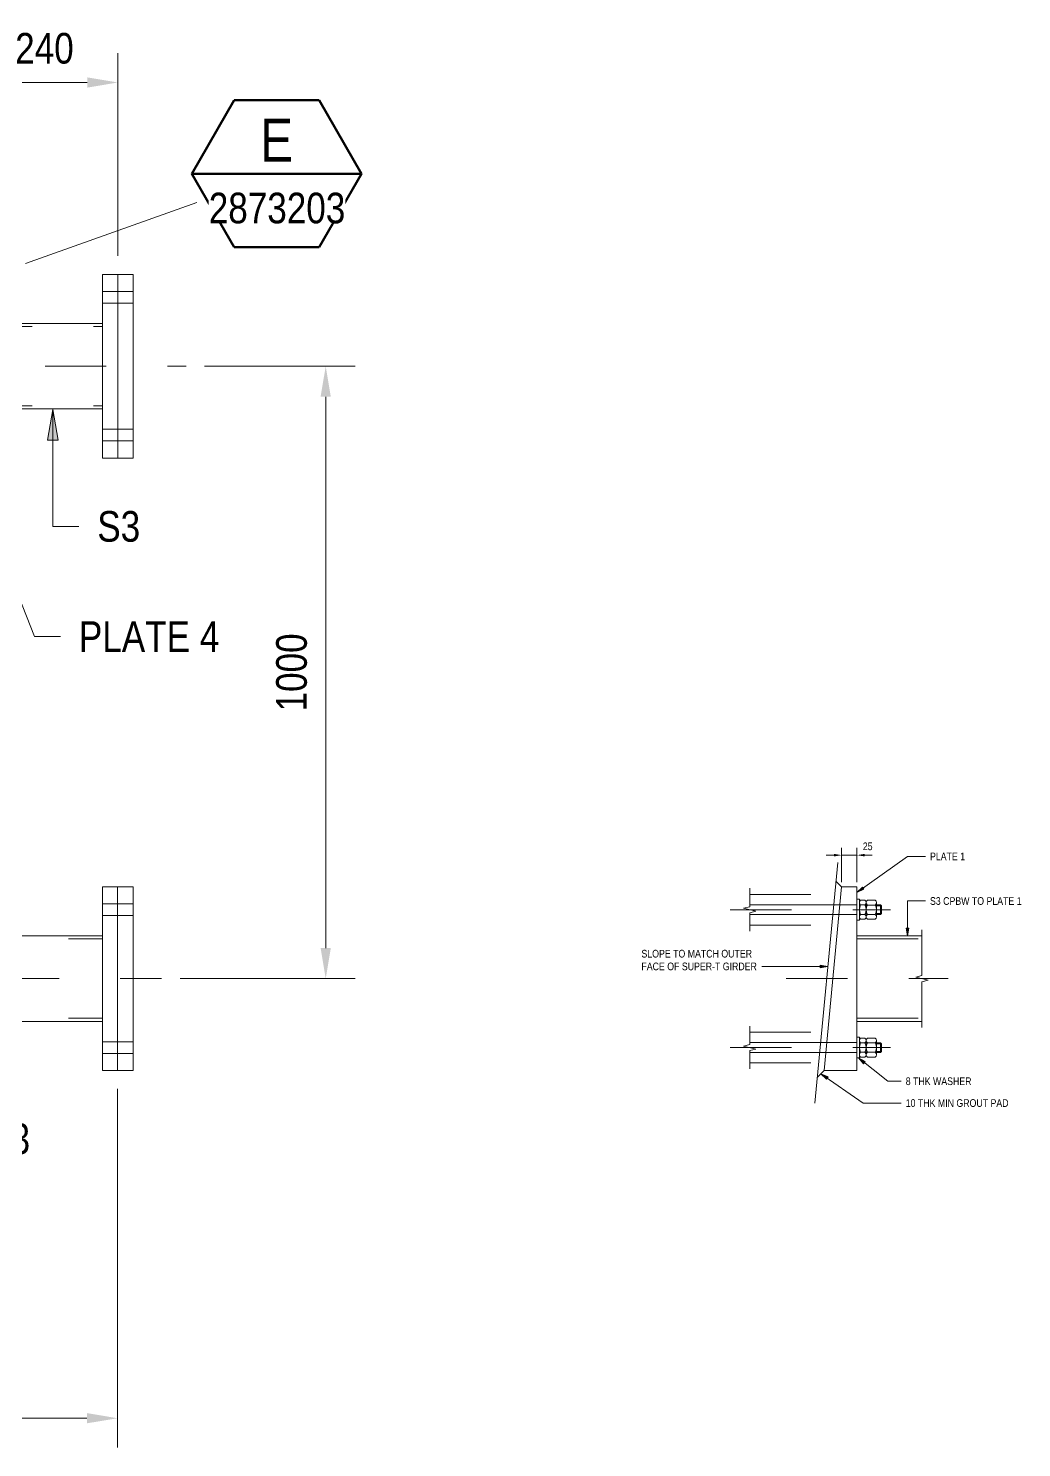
# Model space of a CAD drawing. Header units: metres. Extents: x 3.4 to 18.4, y -2.6 to 3.4.
# Drawn here: x 9.461 to 11.083, y -1.969 to 0.348 of the extents above; entities that cross this region are included whole.
import ezdxf

# ---------------------------------------------------------------- set-up
doc = ezdxf.new("R2010")
doc.units = ezdxf.units.M
doc.linetypes.add('JacobsCenter', pattern=[0.015, 0.009, -0.0015, 0.003, -0.0015])
doc.linetypes.add('JacobsDash', pattern=[0.0045, 0.003, -0.0015])
doc.layers.get('Defpoints').update_dxf_attribs({"color": 41})
for name, color, linetype, lineweight in [('A-ANNO-DIMS', 7, 'Continuous', 9), ('A-ANNO-SYMB', 7, 'Continuous', 9), ('A-DETL', 7, 'Continuous', 13), ('A-DETL-GENF', 7, 'Continuous', 9), ('A-DETL-THIN', 7, 'Continuous', 9), ('G-ANNO-TEXT', 7, 'Continuous', 9)]:
    doc.layers.add(name, color=color, linetype=linetype, lineweight=lineweight)
doc.styles.add('Arial Narrow', font='ARIALN.TTF', dxfattribs={"height": 0.0125})
doc.styles.add('Arial Narrow_2', font='ARIALN.TTF', dxfattribs={"height": 0.05})
doc.styles.add('Arial Narrow_3', font='ARIALN.TTF', dxfattribs={"height": 0.07})
doc.dimstyles.new('Dimension_Standard_O__mm__1', dxfattribs={"dimscale": 0.3048, "dimtxt": 0.012793, "dimasz": 0.04101, "dimexe": 0.03937, "dimexo": 0.024606, "dimgap": 0.024606, "dimtad": 1, "dimdec": 0, "dimlfac": 1000, "dimzin": 0, "dimdsep": 46, "dimtxsty": 'Arial Narrow', "dimsah": 1, "dimcen": 0.09, "dimaunit": 1, "dimadec": 4, "dimazin": 0, "dimtfac": 1, "dimtdec": 4, "dimtix": 1, "dimtmove": 2, "dimatfit": 3, "dimfxl": 1, "dimtvp": 1, "dimtfill": 1, "dimtolj": 1, "dimtzin": 0, "dimlwd": 18, "dimlwe": 18, "dimarcsym": 2})
doc.dimstyles.new('Dimension_Standard_O__mm__2', dxfattribs={"dimscale": 0.3048, "dimtxt": 0.051172, "dimasz": 0.164042, "dimexe": 0.15748, "dimexo": 0.098425, "dimgap": 0.098425, "dimtad": 1, "dimdec": 0, "dimlfac": 1000, "dimzin": 0, "dimdsep": 46, "dimtxsty": 'Arial Narrow_2', "dimsah": 1, "dimcen": 0.09, "dimaunit": 1, "dimadec": 4, "dimazin": 0, "dimtfac": 1, "dimtdec": 4, "dimtix": 1, "dimtmove": 0, "dimatfit": 3, "dimfxl": 1, "dimtvp": 1, "dimtfill": 1, "dimtolj": 1, "dimtzin": 0, "dimlwd": 18, "dimlwe": 18, "dimarcsym": 2})

# ---------------------------------------------------------------- blocks, each defined once
blk = doc.blocks.new('CS_DET_BreakLine_ViewScale - CS_Std BreakLine-7415377-DRG-283203 - DETAIL D')
at = {"layer": 'A-DETL-GENF'}
for p, q in [((-0.01, 0), (0.02, 0)), ((0.02, 0), (0.0225, -0.01)), ((0.0225, -0.01), (0.0275, 0.01)), ((0.0275, 0.01), (0.03, 0)), ((0.03, 0), (0.06, 0))]:
    blk.add_line(p, q, dxfattribs=at)
blk = doc.blocks.new('CS_DET_BreakLine_ViewScale - CS_Std BreakLine-7415585-DRG-283203 - DETAIL D')
at = {"layer": 'A-DETL-GENF'}
for p, q in [((-0.01, 0), (0.06485, 0)), ((0.06485, 0), (0.06735, -0.01)), ((0.06735, -0.01), (0.07235, 0.01)), ((0.07235, 0.01), (0.07485, 0)), ((0.07485, 0), (0.1497, 0))]:
    blk.add_line(p, q, dxfattribs=at)
blk = doc.blocks.new('DIMBLOCK9-DRG-283203 - SECTION 1')
at = {"layer": 'A-ANNO-DIMS', "color": 0, "lineweight": 18, "transparency": 16777216}
for p, q in [((9.7489, -0.2035), (9.9948, -0.2035)), ((9.9468, -1.1535), (9.9468, -0.2535)), ((9.7089, -1.2035), (9.9948, -1.2035))]:
    blk.add_line(p, q, dxfattribs=at)
at = {"layer": 'A-ANNO-DIMS', "color": 0, "transparency": 16777216}
for points in [[(9.9384, -0.2535), (9.9551, -0.2535), (9.9468, -0.2035)], [(9.9384, -1.1535), (9.9551, -1.1535), (9.9468, -1.2035)]]:
    blk.add_solid(points, dxfattribs=at)
at = {"layer": 'Defpoints', "color": 0, "transparency": 16777216}
for p in [(9.7189, -0.2035), (9.9468, -0.2035), (9.6789, -1.2035)]:
    blk.add_point(p, dxfattribs=at)
at = {"layer": 'A-ANNO-DIMS', "color": 0, "lineweight": 18, "transparency": 16777216, "insert": (9.8912, -0.7035), "char_height": 0.05, "width": 0.152053, "attachment_point": 5, "rotation": 90, "style": 'Arial Narrow_2', "bg_fill": 3, "box_fill_scale": 1.1, "bg_fill_color": 256, "bg_fill_true_color": 13158600, "bg_fill_transparency": 0}
blk.add_mtext('\\A1;1000', dxfattribs=at)
blk = doc.blocks.new('Drafting View - SheetRef-4900799-DRG-283203 - SECTION 1')
at = {"layer": 'A-ANNO-SYMB', "lineweight": 50}
for p, q in [((-0.00346, 0.006), (-0.00693, 0)), ((0.00346, 0.006), (-0.00346, 0.006)), ((0.00693, 0), (0.00346, 0.006)), ((-0.00693, 0), (0.00693, 0)), ((-0.00693, 0), (-0.00347, -0.006)), ((0.00346, -0.006), (0.00693, 0)), ((-0.00347, -0.006), (0.00346, -0.006))]:
    blk.add_line(p, q, dxfattribs=at)
blk = doc.blocks.new('DIMBLOCK10-DRG-283203 - SECTION 1')
at = {"layer": 'A-ANNO-DIMS', "color": 0, "lineweight": 18, "transparency": 16777216}
for p, q in [((8.7268, -1.3835), (8.7268, -1.9693)), ((9.6068, -1.3835), (9.6068, -1.9693)), ((8.7768, -1.9213), (9.5568, -1.9213))]:
    blk.add_line(p, q, dxfattribs=at)
at = {"layer": 'A-ANNO-DIMS', "color": 0, "transparency": 16777216}
for points in [[(8.7768, -1.9129), (8.7768, -1.9296), (8.7268, -1.9213)], [(9.5568, -1.9129), (9.5568, -1.9296), (9.6068, -1.9213)]]:
    blk.add_solid(points, dxfattribs=at)
at = {"layer": 'Defpoints', "color": 0, "transparency": 16777216}
for p in [(8.7268, -1.3535), (9.6068, -1.3535), (9.6068, -1.9213)]:
    blk.add_point(p, dxfattribs=at)
at = {"layer": 'A-ANNO-DIMS', "color": 0, "lineweight": 18, "transparency": 16777216, "insert": (9.1668, -1.8657), "char_height": 0.05, "width": 0.114039, "attachment_point": 5, "style": 'Arial Narrow_2', "bg_fill": 3, "box_fill_scale": 1.1, "bg_fill_color": 256, "bg_fill_true_color": 13158600, "bg_fill_transparency": 0}
blk.add_mtext('\\A1;880', dxfattribs=at)
blk = doc.blocks.new('DIMBLOCK11-DRG-283203 - SECTION 1')
at = {"layer": 'A-ANNO-DIMS', "color": 0, "lineweight": 18, "transparency": 16777216}
for p, q in [((9.3675, -0.0235), (9.3675, 0.3078)), ((9.6075, -0.0235), (9.6075, 0.3078)), ((9.4175, 0.2598), (9.5575, 0.2598))]:
    blk.add_line(p, q, dxfattribs=at)
at = {"layer": 'A-ANNO-DIMS', "color": 0, "transparency": 16777216}
for points in [[(9.4175, 0.2681), (9.4175, 0.2514), (9.3675, 0.2598)], [(9.5575, 0.2681), (9.5575, 0.2514), (9.6075, 0.2598)]]:
    blk.add_solid(points, dxfattribs=at)
at = {"layer": 'Defpoints', "color": 0, "transparency": 16777216}
for p in [(9.6075, 0.2598), (9.3675, -0.0535), (9.6075, -0.0535)]:
    blk.add_point(p, dxfattribs=at)
at = {"layer": 'A-ANNO-DIMS', "color": 0, "lineweight": 18, "transparency": 16777216, "insert": (9.4875, 0.3153), "char_height": 0.05, "width": 0.114039, "attachment_point": 5, "style": 'Arial Narrow_2', "bg_fill": 3, "box_fill_scale": 1.1, "bg_fill_color": 256, "bg_fill_true_color": 13158600, "bg_fill_transparency": 0}
blk.add_mtext('\\A1;240', dxfattribs=at)
blk = doc.blocks.new('DIMBLOCK12-DRG-283203 - DETAIL D')
at = {"layer": 'A-ANNO-DIMS', "color": 0, "lineweight": 18, "transparency": 16777216}
for p, q in [((10.7892, -1.046), (10.7892, -0.9899)), ((10.8142, -1.046), (10.8142, -0.9899)), ((10.7767, -1.0019), (10.7642, -1.0019)), ((10.8267, -1.0019), (10.8392, -1.0019))]:
    blk.add_line(p, q, dxfattribs=at)
at = {"layer": 'A-ANNO-DIMS', "color": 0, "transparency": 16777216}
blk.add_solid([(10.7767, -0.9998), (10.7767, -1.004), (10.7892, -1.0019)], dxfattribs=at)
at = {"layer": 'Defpoints', "color": 0, "transparency": 16777216}
for p in [(10.7892, -1.0535), (10.8142, -1.0535)]:
    blk.add_point(p, dxfattribs=at)
at = {"layer": 'A-ANNO-DIMS', "color": 0, "lineweight": 18, "transparency": 16777216, "insert": (10.8238, -0.9812), "char_height": 0.0125, "width": 0.019007, "attachment_point": 1, "line_spacing_factor": 0.974696, "style": 'Arial Narrow', "bg_fill": 3, "box_fill_scale": 1.1, "bg_fill_color": 256, "bg_fill_true_color": 13158600, "bg_fill_transparency": 0}
blk.add_mtext('\\A1;25', dxfattribs=at)
at = {"layer": 'A-ANNO-DIMS', "color": 0, "lineweight": 18, "transparency": 16777216}
blk.add_line((10.7892, -1.0019), (10.8142, -1.0019), dxfattribs=at)
at = {"layer": 'A-ANNO-DIMS', "color": 0, "transparency": 16777216}
blk.add_solid([(10.8267, -0.9998), (10.8267, -1.004), (10.8142, -1.0019)], dxfattribs=at)
at = {"layer": 'Defpoints', "color": 0, "transparency": 16777216}
blk.add_point((10.8142, -1.0019), dxfattribs=at)

msp = doc.modelspace()

# ---------------------------------------------------------------- hatches: boundary and pattern name
at = {"layer": 'G-ANNO-TEXT'}
for points in [[(9.5012, -0.2742), (9.4924, -0.3242), (9.51, -0.3242)], [(10.8142, -1.0629), (10.8257, -1.0574), (10.8231, -1.0539)], [(10.8969, -1.1338), (10.8991, -1.1213), (10.8947, -1.1213)], [(10.7667, -1.1836), (10.7542, -1.1814), (10.7542, -1.1858)], [(10.8165, -1.3329), (10.8249, -1.3424), (10.8276, -1.3389)], [(10.7555, -1.3587), (10.7645, -1.3677), (10.767, -1.3641)]]:
    msp.add_hatch(color=256, dxfattribs=at).paths.add_polyline_path(points)

# ---------------------------------------------------------------- linework, layer by layer
at = {"layer": 'A-ANNO-SYMB', "lineweight": 18}
msp.add_line((9.4568, -0.0358), (9.7362, 0.064), dxfattribs=at)
at = {"layer": 'A-DETL', "lineweight": 18}
for p, q in [((9.5825, -0.3535), (9.5825, -0.0535)), ((9.6075, -0.3535), (9.6075, -0.0535)), ((9.6325, -0.3535), (9.6325, -0.0535)), ((9.3675, -0.1336), (9.5825, -0.1336)), ((9.3675, -0.2733), (9.5825, -0.2733)), ((10.7829, -1.0136), (10.7457, -1.4066)), ((9.5825, -1.3535), (9.5825, -1.0535)), ((9.6068, -1.3535), (9.6068, -1.0535)), ((9.6325, -1.3535), (9.6325, -1.0535)), ((8.7268, -1.1336), (9.5825, -1.1336)), ((10.8142, -1.1336), (10.9204, -1.1336)), ((8.7268, -1.2733), (9.5825, -1.2733)), ((10.8142, -1.2733), (10.9204, -1.2733))]:
    msp.add_line(p, q, dxfattribs=at)
at = {"layer": 'A-DETL', "linetype": 'JacobsCenter'}
for p, q in [((9.5825, -0.0535), (9.6325, -0.0535)), ((9.5825, -0.0815), (9.6325, -0.0815)), ((9.5825, -0.1005), (9.6325, -0.1005)), ((9.2884, -0.2035), (9.7189, -0.2035)), ((9.5825, -0.3065), (9.6325, -0.3065)), ((9.5825, -0.3255), (9.6325, -0.3255)), ((9.5825, -0.3535), (9.6325, -0.3535)), ((9.5825, -1.0535), (9.6325, -1.0535)), ((9.5825, -1.0815), (9.6325, -1.0815)), ((9.5825, -1.1005), (9.6325, -1.1005)), ((10.6074, -1.091), (10.8691, -1.091)), ((8.6114, -1.2035), (9.6789, -1.2035)), ((10.6987, -1.2035), (10.9634, -1.2035)), ((9.5825, -1.3065), (9.6325, -1.3065)), ((10.6074, -1.316), (10.8691, -1.316)), ((9.5825, -1.3255), (9.6325, -1.3255)), ((9.5825, -1.3535), (9.6325, -1.3535))]:
    msp.add_line(p, q, dxfattribs=at)
at = {"layer": 'A-DETL', "linetype": 'JacobsDash', "lineweight": 18}
for p, q in [((9.3675, -0.1386), (9.5825, -0.1386)), ((9.3675, -0.2683), (9.5825, -0.2683)), ((8.7268, -1.1386), (9.5825, -1.1386)), ((10.8142, -1.1386), (10.9204, -1.1386)), ((8.7268, -1.2683), (9.5825, -1.2683)), ((10.8142, -1.2683), (10.9204, -1.2683))]:
    msp.add_line(p, q, dxfattribs=at)
at = {"layer": 'A-DETL'}
for p, q in [((10.7892, -1.0535), (10.7607, -1.3535)), ((10.7892, -1.0535), (10.78, -1.0443)), ((10.7892, -1.0535), (10.8142, -1.0535)), ((10.8142, -1.0535), (10.8142, -1.3535)), ((10.7607, -1.3535), (10.7496, -1.3646)), ((10.7607, -1.3535), (10.8142, -1.3535))]:
    msp.add_line(p, q, dxfattribs=at)
at = {"layer": 'A-DETL', "linetype": 'JacobsDash', "lineweight": 9}
for p, q in [((10.6391, -1.066), (10.7779, -1.066)), ((10.6391, -1.116), (10.7732, -1.116)), ((10.6391, -1.291), (10.7566, -1.291)), ((10.6391, -1.341), (10.7519, -1.341))]:
    msp.add_line(p, q, dxfattribs=at)
at = {"layer": 'A-DETL', "lineweight": 9}
for p, q in [((10.6391, -1.083), (10.8142, -1.083)), ((10.6391, -1.099), (10.8142, -1.099)), ((10.6391, -1.308), (10.8142, -1.308)), ((10.6391, -1.324), (10.8142, -1.324))]:
    msp.add_line(p, q, dxfattribs=at)
at = {"layer": 'A-DETL-THIN'}
for p, q in [((10.8142, -1.074), (10.8142, -1.108)), ((10.8182, -1.074), (10.8142, -1.074)), ((10.8182, -1.108), (10.8182, -1.074)), ((10.8272, -1.0755), (10.8201, -1.0755)), ((10.8272, -1.0832), (10.8201, -1.0832)), ((10.8292, -1.0794), (10.8292, -1.1027)), ((10.8442, -1.0755), (10.8311, -1.0755)), ((10.8311, -1.0833), (10.8442, -1.0833)), ((10.8462, -1.0794), (10.8462, -1.1027)), ((10.8462, -1.0831), (10.8526, -1.0831)), ((10.8462, -1.0847), (10.8542, -1.0847)), ((10.8526, -1.0831), (10.8526, -1.099)), ((10.8542, -1.0847), (10.8526, -1.0831)), ((10.8542, -1.0847), (10.8542, -1.0974)), ((10.8142, -1.108), (10.8182, -1.108)), ((10.8272, -1.0988), (10.8201, -1.0988)), ((10.8201, -1.1066), (10.8272, -1.1066)), ((10.8442, -1.0988), (10.8311, -1.0988)), ((10.8311, -1.1066), (10.8442, -1.1066)), ((10.8462, -1.0974), (10.8542, -1.0974)), ((10.8526, -1.099), (10.8462, -1.099)), ((10.8542, -1.0974), (10.8526, -1.099)), ((10.8142, -1.299), (10.8142, -1.333)), ((10.8182, -1.299), (10.8142, -1.299)), ((10.8182, -1.333), (10.8182, -1.299)), ((10.8272, -1.3005), (10.8201, -1.3005)), ((10.8272, -1.3082), (10.8201, -1.3082)), ((10.8292, -1.3044), (10.8292, -1.3277)), ((10.8442, -1.3005), (10.8311, -1.3005)), ((10.8311, -1.3083), (10.8442, -1.3083)), ((10.8462, -1.3044), (10.8462, -1.3277)), ((10.8462, -1.3081), (10.8526, -1.3081)), ((10.8462, -1.3097), (10.8542, -1.3097)), ((10.8526, -1.3081), (10.8526, -1.324)), ((10.8542, -1.3097), (10.8526, -1.3081)), ((10.8542, -1.3097), (10.8542, -1.3224)), ((10.8142, -1.333), (10.8182, -1.333)), ((10.8272, -1.3238), (10.8201, -1.3238)), ((10.8201, -1.3316), (10.8272, -1.3316)), ((10.8442, -1.3238), (10.8311, -1.3238)), ((10.8311, -1.3316), (10.8442, -1.3316)), ((10.8462, -1.3224), (10.8542, -1.3224)), ((10.8526, -1.324), (10.8462, -1.324)), ((10.8542, -1.3224), (10.8526, -1.324))]:
    msp.add_line(p, q, dxfattribs=at)
for centre, radius, start, end in [((10.8344, -1.091), 0.0162, 151.2476, 208.7524), ((10.823, -1.1027), 0.0048, 125.7181, 234.2819), ((10.8344, -1.316), 0.0162, 151.2476, 208.7524), ((10.823, -1.3277), 0.0048, 125.7181, 234.2819)]:
    msp.add_arc(centre, radius, start, end, dxfattribs=at)
for centre, major_axis, start_param, end_param in [((10.823, -1.0794), (0.0048, 0), 2.194195, 4.08899), ((10.8244, -1.0794), (0.0048, 0), 5.335788, 7.230583), ((10.8129, -1.091), (0.0162, 0), 5.781361, 6.78501), ((10.8454, -1.091), (0.0162, 0), 2.639768, 3.643417), ((10.834, -1.0794), (0.0048, 0), 2.194195, 4.08899), ((10.8414, -1.0794), (0.0048, 0), 5.335788, 7.230583), ((10.8299, -1.091), (0.0162, 0), 5.781361, 6.78501), ((10.8244, -1.1027), (0.0048, 0), 5.335788, 7.230583), ((10.834, -1.1027), (0.0048, 0), 2.194195, 4.08899), ((10.8414, -1.1027), (0.0048, 0), 5.335788, 7.230583), ((10.823, -1.3044), (0.0048, 0), 2.194195, 4.08899), ((10.8244, -1.3044), (0.0048, 0), 5.335788, 7.230583), ((10.8129, -1.316), (0.0162, 0), 5.781361, 6.78501), ((10.8454, -1.316), (0.0162, 0), 2.639768, 3.643417), ((10.834, -1.3044), (0.0048, 0), 2.194195, 4.08899), ((10.8414, -1.3044), (0.0048, 0), 5.335788, 7.230583), ((10.8299, -1.316), (0.0162, 0), 5.781361, 6.78501), ((10.8244, -1.3277), (0.0048, 0), 5.335788, 7.230583), ((10.834, -1.3277), (0.0048, 0), 2.194195, 4.08899), ((10.8414, -1.3277), (0.0048, 0), 5.335788, 7.230583)]:
    msp.add_ellipse(centre, major_axis=major_axis, ratio=0.99666, start_param=start_param, end_param=end_param, dxfattribs=at)
at = {"layer": 'G-ANNO-TEXT'}
for p, q in [((9.5012, -0.2742), (9.4924, -0.3242)), ((9.51, -0.3242), (9.5012, -0.2742)), ((9.5012, -0.2742), (9.5012, -0.465)), ((9.4924, -0.3242), (9.51, -0.3242)), ((9.356, -0.3532), (9.4712, -0.645)), ((9.5012, -0.465), (9.5438, -0.465)), ((9.4712, -0.645), (9.5138, -0.645)), ((10.8969, -1.004), (10.926, -1.004)), ((10.8969, -1.0767), (10.926, -1.0767)), ((10.8969, -1.1338), (10.8969, -1.0767)), ((10.8991, -1.1213), (10.8947, -1.1213)), ((10.8947, -1.1213), (10.8969, -1.1338)), ((10.8969, -1.1338), (10.8991, -1.1213)), ((10.7667, -1.1836), (10.7542, -1.1814)), ((10.7542, -1.1814), (10.7542, -1.1858)), ((10.6764, -1.1836), (10.6587, -1.1836)), ((10.7667, -1.1836), (10.6764, -1.1836)), ((10.7542, -1.1858), (10.7667, -1.1836)), ((10.8165, -1.3329), (10.8249, -1.3424)), ((10.8276, -1.3389), (10.8165, -1.3329)), ((10.8165, -1.3329), (10.8644, -1.3711)), ((10.8249, -1.3424), (10.8276, -1.3389)), ((10.7555, -1.3587), (10.7645, -1.3677)), ((10.767, -1.3641), (10.7555, -1.3587)), ((10.7555, -1.3587), (10.8244, -1.4067)), ((10.7645, -1.3677), (10.767, -1.3641)), ((10.8644, -1.3711), (10.8864, -1.3711)), ((10.8244, -1.4067), (10.8864, -1.4067))]:
    msp.add_line(p, q, dxfattribs=at)

# ---------------------------------------------------------------- block references
at = {"layer": 'A-ANNO-SYMB', "lineweight": 50, "xscale": 19.99999999999999, "yscale": 19.99999999999999, "zscale": 19.99999999999999}
msp.add_blockref('Drafting View - SheetRef-4900799-DRG-283203 - SECTION 1', (9.8667, 0.1107), dxfattribs=at)
at = {"layer": 'A-DETL-GENF'}
for name, p, rotation in [('CS_DET_BreakLine_ViewScale - CS_Std BreakLine-7415377-DRG-283203 - DETAIL D', (10.6391, -1.116), 90), ('CS_DET_BreakLine_ViewScale - CS_Std BreakLine-7415585-DRG-283203 - DETAIL D', (10.9204, -1.1336), 270), ('CS_DET_BreakLine_ViewScale - CS_Std BreakLine-7415377-DRG-283203 - DETAIL D', (10.6391, -1.341), 90)]:
    msp.add_blockref(name, p, dxfattribs=dict(at, rotation=rotation))

# ---------------------------------------------------------------- texts
at = {"layer": 'G-ANNO-TEXT', "attachment_point": 1, "bg_fill": 3, "box_fill_scale": 1, "bg_fill_color": 256, "bg_fill_transparency": 0}
for s, insert, char_height, style in [('S3', (9.5738, -0.44), 0.05, 'Arial Narrow_2'), ('SLOPE TO MATCH OUTER ', (10.4623, -1.1565), 0.0125, 'Arial Narrow'), ('S3', (9.394, -1.44), 0.05, 'Arial Narrow_2')]:
    msp.add_mtext(s, dxfattribs=dict(at, insert=insert, char_height=char_height, style=style))

# ---------------------------------------------------------------- next in the draw order: texts
at = {"layer": 'A-ANNO-SYMB', "insert": (9.8398, 0.2006), "char_height": 0.07, "attachment_point": 1, "style": 'Arial Narrow_3', "bg_fill": 3, "box_fill_scale": 1, "bg_fill_color": 256, "bg_fill_transparency": 0}
msp.add_mtext('E', dxfattribs=at)
at = {"layer": 'A-ANNO-SYMB', "insert": (9.7558, 0.0798), "char_height": 0.05, "attachment_point": 1, "style": 'Arial Narrow_2', "bg_fill": 3, "box_fill_scale": 1, "bg_fill_color": 256, "bg_fill_true_color": 13158600, "bg_fill_transparency": 0}
msp.add_mtext('2873203', dxfattribs=at)
at = {"layer": 'G-ANNO-TEXT', "char_height": 0.0125, "attachment_point": 1, "style": 'Arial Narrow', "bg_fill": 3, "box_fill_scale": 1, "bg_fill_color": 256, "bg_fill_transparency": 0}
for s, insert in [('PLATE 1', (10.9335, -0.9977)), ('S3 CPBW TO PLATE 1', (10.9335, -1.0705)), ('FACE OF SUPER-T GIRDER', (10.4623, -1.1773)), ('8 THK WASHER', (10.8939, -1.3648)), ('10 THK MIN GROUT PAD ', (10.8939, -1.4004))]:
    msp.add_mtext(s, dxfattribs=dict(at, insert=insert))

# ---------------------------------------------------------------- next in the draw order: dimensions: what is measured, and where the dimension line sits
at = {"layer": 'A-ANNO-DIMS', "lineweight": 18}
for base, p1, p2, override, picture, middle in [((9.6075, 0.2598), (9.3675, -0.0535), (9.6075, -0.0535), {"dimpost": '<>', "dimfxl": 0.24}, 'DIMBLOCK11-DRG-283203 - SECTION 1', (9.4875, 0.3153)), ((9.6068, -1.9213), (8.7268, -1.3535), (9.6068, -1.3535), {"dimpost": '<>', "dimfxl": 0.88}, 'DIMBLOCK10-DRG-283203 - SECTION 1', (9.1668, -1.8657))]:
    dim = msp.add_linear_dim(base=base, p1=p1, p2=p2, dimstyle='Dimension_Standard_O__mm__2', override=override, dxfattribs=at)
    dim.commit()
    dim.dimension.update_dxf_attribs({"geometry": picture, "text_midpoint": middle})
dim = msp.add_linear_dim(base=(9.9468, -0.2035), p1=(9.6789, -1.2035), p2=(9.7189, -0.2035), angle=90, dimstyle='Dimension_Standard_O__mm__2', override={"dimpost": '<>', "dimfxl": 1.0008}, dxfattribs=at)
dim.commit()
dim.dimension.update_dxf_attribs({"geometry": 'DIMBLOCK9-DRG-283203 - SECTION 1', "text_midpoint": (9.8912, -0.7035)})
dim = msp.add_linear_dim(base=(10.8142, -1.0019), p1=(10.7892, -1.0535), p2=(10.8142, -1.0535), dimstyle='Dimension_Standard_O__mm__1', override={"dimpost": '<>', "dimfxl": 0.025}, dxfattribs=at)
dim.commit()
dim.dimension.update_dxf_attribs({"geometry": 'DIMBLOCK12-DRG-283203 - DETAIL D', "text_midpoint": (10.8333, -0.9895), "dimtype": 160})

# ---------------------------------------------------------------- next in the draw order: linework, layer by layer
at = {"layer": 'G-ANNO-TEXT'}
for p, q in [((10.8142, -1.0629), (10.8969, -1.004)), ((10.8231, -1.0539), (10.8142, -1.0629)), ((10.8142, -1.0629), (10.8257, -1.0574)), ((10.8257, -1.0574), (10.8231, -1.0539))]:
    msp.add_line(p, q, dxfattribs=at)

# ---------------------------------------------------------------- next in the draw order: texts
at = {"layer": 'G-ANNO-TEXT', "insert": (9.5438, -0.62), "char_height": 0.05, "attachment_point": 1, "style": 'Arial Narrow_2', "bg_fill": 3, "box_fill_scale": 1, "bg_fill_color": 256, "bg_fill_transparency": 0}
msp.add_mtext('PLATE 4', dxfattribs=at)

doc.saveas('drawing.dxf')
